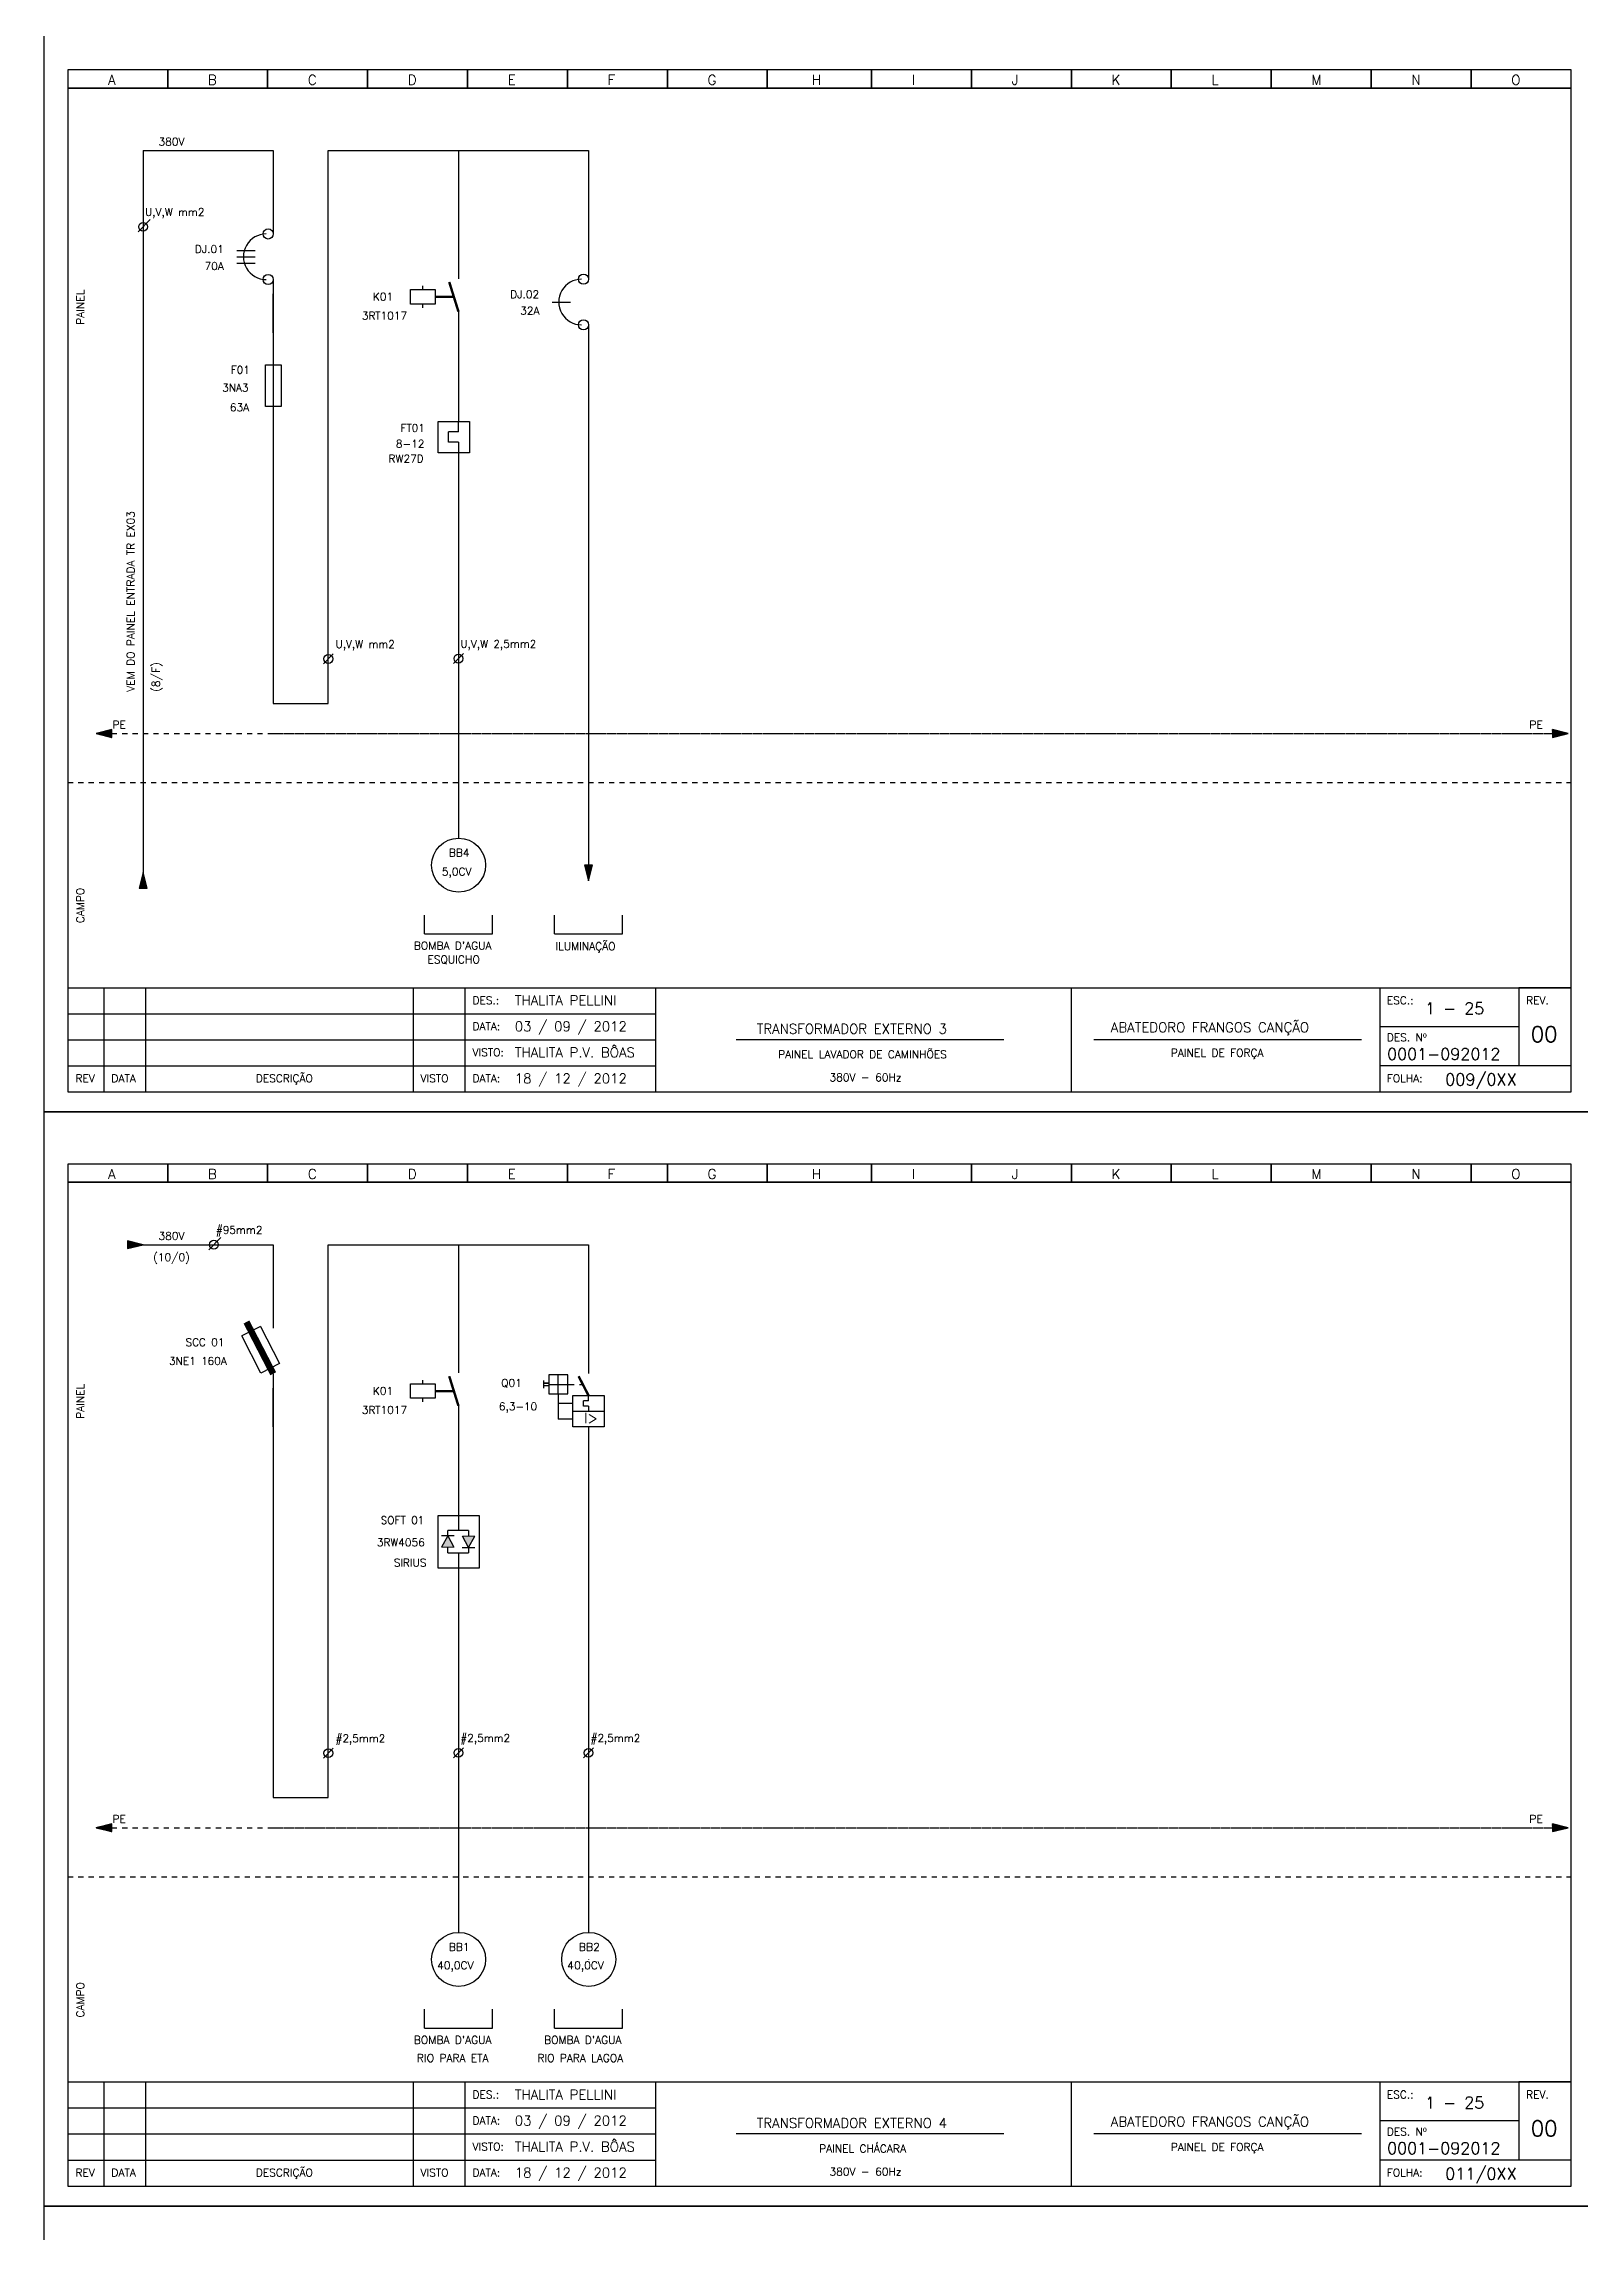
# Model space of a CAD drawing. Header units: millimetres. Extents: x 1974 to 2099, y 1386 to 1555.
# Drawn here: x 1974.11 to 2003.63, y 1428.03 to 1470.08 of the extents above; entities that cross this region are included whole.
import ezdxf

# ---------------------------------------------------------------- set-up
doc = ezdxf.new("R2010")
doc.units = ezdxf.units.MM
for name, pattern in [('DASHDOT2', [0.5, 0.25, -0.125, 0, -0.125]), ('DASHED', [0.75, 0.5, -0.25]), ('HIDDEN2', [0.1875, 0.125, -0.0625])]:
    doc.linetypes.add(name, pattern=pattern)
for name, color, linetype in [('1', 5, 'Continuous'), ('ALIMENTAÇÃO', 6, 'Continuous'), ('CONECTOR_SAK', 2, 'Continuous'), ('DISJUNTOR', 5, 'Continuous'), ('EQUIPAMENTOS', 5, 'Continuous'), ('linhas', 6, 'Continuous'), ('MARGEM', 1, 'Continuous'), ('MOTORES', 5, 'Continuous'), ('PAINEL', 7, 'Continuous'), ('soft', 5, 'Continuous'), ('TERRA', 3, 'DASHED'), ('TEXTO', 4, 'Continuous'), ('TEXTO_2', 5, 'Continuous'), ('TIMBRE', 7, 'Continuous')]:
    doc.layers.add(name, color=color, linetype=linetype)
doc.styles.add('REGUA60', font='romans.shx', dxfattribs={"height": 2})
doc.styles.add('ROMANC', font='romanc.shx', dxfattribs={"height": 0.55})
doc.styles.add('ROMANS', font='romans.shx', dxfattribs={"height": 37})

# ---------------------------------------------------------------- blocks, each defined once
blk = doc.blocks.new('soft')
at = {"layer": 'soft'}
h = blk.add_hatch(color=7, dxfattribs=at)
h.paths.add_polyline_path([(-0.206, -0.385), (-0.323, -0.602), (-0.088, -0.602)])
h.paths.add_polyline_path([(0.194, -0.609), (0.312, -0.391), (0.077, -0.391)])
for p, q in [((0.403, 0), (-0.397, 0)), ((-0.397, 0), (-0.397, -1)), ((0.403, -1), (0.403, 0)), ((-0.206, -0.385), (-0.323, -0.602)), ((-0.206, -0.385), (-0.088, -0.602)), ((0.194, -0.609), (0.077, -0.391)), ((0.194, -0.609), (0.312, -0.391)), ((-0.397, -1), (0.403, -1))]:
    blk.add_line(p, q, dxfattribs=at)
at = {"layer": 'soft', "color": 7}
for p, q in [((0, 0), (0, -0.282)), ((-0.083, -0.385), (-0.323, -0.385)), ((-0.206, -0.385), (-0.206, -0.282)), ((0.194, -0.282), (-0.206, -0.282)), ((0.194, -0.282), (0.194, -0.391)), ((-0.206, -0.711), (-0.206, -0.602)), ((-0.206, -0.711), (0.194, -0.711)), ((0, -0.711), (0, -1)), ((0.072, -0.609), (0.312, -0.609)), ((0.194, -0.609), (0.194, -0.711))]:
    blk.add_line(p, q, dxfattribs=at)
at = {"layer": 'soft', "lineweight": 20}
for p, q in [((0.312, -0.391), (0.077, -0.391)), ((-0.323, -0.602), (-0.088, -0.602))]:
    blk.add_line(p, q, dxfattribs=at)

msp = doc.modelspace()

# ---------------------------------------------------------------- hatches: boundary and pattern name
at = {"layer": 'EQUIPAMENTOS'}
for points in [[(1976.09, 1453.859), (1976.015, 1454.159), (1975.94, 1453.859)], [(1976.09, 1453.859), (1976.015, 1454.159), (1975.94, 1453.859)], [(1984.499, 1454.301), (1984.574, 1454.001), (1984.649, 1454.301)], [(1976.015, 1447.009), (1975.715, 1447.084), (1975.715, 1446.934)]]:
    msp.add_hatch(color=256, dxfattribs=at).paths.add_polyline_path(points)
at = {"layer": 'TERRA'}
h = msp.add_hatch(dxfattribs=at)
h.set_pattern_fill('ANSI31', color=256, scale=0.004, angle=180, style=0)
h.set_pattern_definition([(225, (2032.3663817, 1505.45084864), (0.0003535533906, -0.0003535533906), [])])
h.paths.add_polyline_path([(1975.112, 1456.831), (1975.412, 1456.831), (1975.412, 1456.906)])
h.paths.add_polyline_path([(1975.412, 1456.756), (1975.412, 1456.831), (1975.112, 1456.831)])
h = msp.add_hatch(dxfattribs=at)
h.set_pattern_fill('ANSI31', color=256, scale=0.004, style=0)
h.set_pattern_definition([(45, (1946.1419275, 1408.2112611), (-0.0003535533906, 0.0003535533906), [])])
h.paths.add_polyline_path([(2003.396, 1456.831), (2003.096, 1456.831), (2003.096, 1456.756)])
h.paths.add_polyline_path([(2003.096, 1456.906), (2003.096, 1456.831), (2003.396, 1456.831)])
h = msp.add_hatch(dxfattribs=at)
h.set_pattern_fill('ANSI31', color=256, scale=0.004, angle=180, style=0)
h.set_pattern_definition([(225, (2032.3663817, 1484.42584864), (0.0003535533906, -0.0003535533906), [])])
h.paths.add_polyline_path([(1975.112, 1435.806), (1975.412, 1435.806), (1975.412, 1435.881)])
h.paths.add_polyline_path([(1975.412, 1435.731), (1975.412, 1435.806), (1975.112, 1435.806)])
h = msp.add_hatch(dxfattribs=at)
h.set_pattern_fill('ANSI31', color=256, scale=0.004, style=0)
h.set_pattern_definition([(45, (1946.1419275, 1387.1862611), (-0.0003535533906, 0.0003535533906), [])])
h.paths.add_polyline_path([(2003.396, 1435.806), (2003.096, 1435.806), (2003.096, 1435.731)])
h.paths.add_polyline_path([(2003.096, 1435.881), (2003.096, 1435.806), (2003.396, 1435.806)])

# ---------------------------------------------------------------- linework, layer by layer
for p, q in [((1977.817, 1466.115), (1978.17, 1466.115)), ((1977.817, 1465.992), (1978.17, 1465.992)), ((1977.817, 1465.869), (1978.17, 1465.869)), ((1983.876, 1465.122), (1984.229, 1465.122)), ((1981.42, 1452.98), (1981.42, 1453.344)), ((1982.727, 1452.98), (1982.727, 1453.344)), ((1983.92, 1452.98), (1983.92, 1453.344)), ((1985.227, 1452.98), (1985.227, 1453.344)), ((1981.42, 1452.98), (1982.727, 1452.98)), ((1983.92, 1452.98), (1985.227, 1452.98)), ((2003.452, 1451.947), (2002.452, 1451.947)), ((1981.42, 1431.955), (1981.42, 1432.319)), ((1982.727, 1431.955), (1982.727, 1432.319)), ((1983.92, 1431.955), (1983.92, 1432.319)), ((1985.227, 1431.955), (1985.227, 1432.319)), ((1981.42, 1431.955), (1982.727, 1431.955)), ((1983.92, 1431.955), (1985.227, 1431.955)), ((2003.452, 1430.922), (2002.452, 1430.922))]:
    msp.add_line(p, q)
at = {"layer": '1'}
for p, q in [((1984.174, 1444.508), (1983.81, 1444.508)), ((1983.81, 1444.508), (1983.81, 1444.144)), ((1983.992, 1444.144), (1983.992, 1444.508)), ((1984.174, 1444.144), (1984.174, 1444.508)), ((1983.706, 1444.4), (1983.706, 1444.255)), ((1983.81, 1444.346), (1983.706, 1444.346)), ((1983.706, 1444.346), (1983.81, 1444.346)), ((1983.706, 1444.305), (1983.81, 1444.305)), ((1983.81, 1444.326), (1984.174, 1444.326)), ((1983.81, 1444.144), (1984.174, 1444.144))]:
    msp.add_line(p, q, dxfattribs=at)
at = {"layer": 'ALIMENTAÇÃO', "color": 6}
for p, q in [((1978.515, 1468.034), (1978.515, 1466.43)), ((1982.074, 1468.034), (1982.074, 1465.57)), ((1984.574, 1468.034), (1984.574, 1465.56)), ((1978.515, 1465.554), (1978.515, 1457.411)), ((1982.074, 1464.939), (1982.074, 1462.827)), ((1984.574, 1464.683), (1984.574, 1454.301)), ((1982.074, 1462.264), (1982.074, 1458.27)), ((1982.074, 1458.27), (1982.074, 1454.821)), ((1978.515, 1447.009), (1978.515, 1445.405)), ((1982.074, 1447.009), (1982.074, 1444.545)), ((1984.574, 1447.009), (1984.574, 1444.535)), ((1978.515, 1444.529), (1978.515, 1436.386)), ((1982.074, 1443.914), (1982.074, 1441.802)), ((1984.574, 1443.509), (1984.574, 1433.796)), ((1982.074, 1441.091), (1982.074, 1437.245)), ((1982.074, 1437.245), (1982.074, 1433.796)), ((1984.574, 1433.28), (1984.574, 1433.276))]:
    msp.add_line(p, q, dxfattribs=at)
at = {"layer": 'ALIMENTAÇÃO'}
for p, q in [((1979.574, 1457.411), (1979.574, 1468.034)), ((1978.515, 1457.411), (1979.574, 1457.411)), ((1979.574, 1436.386), (1979.574, 1447.009)), ((1978.515, 1436.386), (1979.574, 1436.386))]:
    msp.add_line(p, q, dxfattribs=at)
at = {"layer": 'CONECTOR_SAK'}
for p, q in [((1976.151, 1466.705), (1975.92, 1466.471)), ((1979.67, 1458.361), (1979.479, 1458.168)), ((1982.17, 1458.367), (1981.979, 1458.174)), ((1977.511, 1447.147), (1977.28, 1446.913)), ((1979.67, 1437.336), (1979.479, 1437.143)), ((1982.17, 1437.342), (1981.979, 1437.149)), ((1984.67, 1437.342), (1984.479, 1437.149))]:
    msp.add_line(p, q, dxfattribs=at)
for centre in [(1976.015, 1466.567), (1979.574, 1458.264), (1982.074, 1458.27), (1977.375, 1447.009), (1979.574, 1437.239), (1982.074, 1437.245), (1984.574, 1437.245)]:
    msp.add_circle(centre, 0.0846, dxfattribs=at)
at = {"layer": 'DISJUNTOR'}
for p, q in [((1982.074, 1462.627), (1981.884, 1462.627)), ((1981.884, 1462.427), (1981.884, 1462.627)), ((1982.074, 1462.627), (1982.074, 1462.827)), ((1982.074, 1462.427), (1981.884, 1462.427)), ((1982.074, 1462.427), (1982.074, 1462.227)), ((1983.992, 1444.144), (1983.992, 1443.657)), ((1984.575, 1444.009), (1984.475, 1444.009)), ((1984.475, 1443.909), (1984.475, 1444.009)), ((1984.575, 1444.009), (1984.575, 1444.109)), ((1984.274, 1443.957), (1983.992, 1443.957)), ((1984.274, 1443.657), (1983.992, 1443.657)), ((1984.275, 1443.809), (1984.875, 1443.809)), ((1984.575, 1443.909), (1984.475, 1443.909)), ((1984.575, 1443.909), (1984.575, 1443.809))]:
    msp.add_line(p, q, dxfattribs=at)
at = {"layer": 'DISJUNTOR', "linetype": 'HIDDEN2'}
msp.add_line((1984.174, 1444.326), (1984.474, 1444.326), dxfattribs=at)
at = {"layer": 'DISJUNTOR'}
for points in [[(1981.684, 1462.827), (1982.284, 1462.827), (1982.284, 1462.227), (1981.684, 1462.227)], [(1984.275, 1444.109), (1984.875, 1444.109), (1984.875, 1443.509), (1984.275, 1443.509)]]:
    msp.add_lwpolyline(points, close=True, dxfattribs=at)
for points, const_width in [([(1978.515, 1444.529), (1978.001, 1445.524)], 0.126), ([(1984.575, 1444.109), (1984.382, 1444.483)], 0.0472)]:
    msp.add_lwpolyline(points, dxfattribs=dict(at, const_width=const_width))
for centre in [(1978.418, 1466.43), (1978.418, 1465.554), (1984.477, 1465.56), (1984.477, 1464.683)]:
    msp.add_circle(centre, 0.097, dxfattribs=at)
for centre in [(1978.38, 1465.992), (1984.44, 1465.122)]:
    msp.add_arc(centre, 0.438, 89.8656, 270.134, dxfattribs=at)
at = {"layer": 'EQUIPAMENTOS'}
for p, q in [((1976.015, 1468.034), (1978.515, 1468.034)), ((1979.574, 1468.034), (1984.574, 1468.034)), ((1981.392, 1465.363), (1981.392, 1465.434)), ((1981.392, 1465.013), (1981.392, 1465.084)), ((1981.63, 1465.233), (1981.982, 1465.233)), ((1981.63, 1465.213), (1981.989, 1465.213)), ((1976.015, 1447.009), (1978.515, 1447.009)), ((1979.574, 1447.009), (1984.574, 1447.009)), ((1978.27, 1445.438), (1977.914, 1445.255)), ((1978.27, 1445.438), (1978.636, 1444.726)), ((1978.28, 1444.543), (1977.914, 1445.255)), ((1978.636, 1444.726), (1978.28, 1444.543)), ((1981.392, 1444.338), (1981.392, 1444.409)), ((1981.392, 1443.988), (1981.392, 1444.059)), ((1981.63, 1444.208), (1981.982, 1444.208)), ((1981.63, 1444.188), (1981.989, 1444.188))]:
    msp.add_line(p, q, dxfattribs=at)
at = {"layer": 'EQUIPAMENTOS', "const_width": 0.0472}
for points in [[(1982.074, 1464.939), (1981.897, 1465.507)], [(1982.074, 1443.914), (1981.897, 1444.482)]]:
    msp.add_lwpolyline(points, dxfattribs=at)
at = {"layer": 'EQUIPAMENTOS'}
for points in [[(1981.154, 1465.084), (1981.154, 1465.363), (1981.63, 1465.363), (1981.63, 1465.084)], [(1978.365, 1463.917), (1978.665, 1463.917), (1978.665, 1463.117), (1978.365, 1463.117)], [(1981.154, 1444.059), (1981.154, 1444.338), (1981.63, 1444.338), (1981.63, 1444.059)]]:
    msp.add_lwpolyline(points, close=True, dxfattribs=at)
for points in [[(1976.09, 1453.859), (1976.015, 1454.159), (1975.94, 1453.859), (1976.09, 1453.859)], [(1984.499, 1454.301), (1984.574, 1454.001), (1984.649, 1454.301), (1984.499, 1454.301)], [(1975.715, 1446.934), (1976.015, 1447.009), (1975.715, 1447.084), (1975.715, 1446.934)]]:
    msp.add_lwpolyline(points, dxfattribs=at)
at = {"layer": 'linhas', "color": 6}
for p, q in [((1978.515, 1464.532), (1978.515, 1465.279)), ((1978.515, 1443.507), (1978.515, 1444.254))]:
    msp.add_line(p, q, dxfattribs=at)
at = {"layer": 'MARGEM', "color": 7}
for points in [[(1974.106, 1449.559), (2003.806, 1449.559), (2003.806, 1470.584), (1974.106, 1470.584)], [(1974.106, 1428.534), (2003.806, 1428.534), (2003.806, 1449.559), (1974.106, 1449.559)], [(1974.106, 1407.509), (2003.806, 1407.509), (2003.806, 1428.534), (1974.106, 1428.534)]]:
    msp.add_lwpolyline(points, close=True, dxfattribs=at)
at = {"layer": 'MOTORES'}
for centre in [(1982.077, 1454.301), (1982.077, 1433.276), (1984.577, 1433.276)]:
    msp.add_circle(centre, 0.519, dxfattribs=at)
at = {"layer": 'PAINEL', "color": 12, "linetype": 'HIDDEN2', "ltscale": 0.005}
for p, q in [((1974.568, 1455.891), (2003.452, 1455.891)), ((1974.568, 1434.866), (2003.452, 1434.866))]:
    msp.add_line(p, q, dxfattribs=at)
at = {"layer": 'soft'}
msp.add_line((1976.015, 1468.034), (1976.015, 1454.159), dxfattribs=at)
at = {"layer": 'TERRA', "linetype": 'DASHDOT2', "ltscale": 0.0025}
for p, q in [((1975.412, 1456.831), (2003.096, 1456.831)), ((1975.412, 1456.831), (2003.096, 1456.831)), ((1978.523, 1456.831), (2003.396, 1456.831)), ((1975.412, 1435.806), (2003.096, 1435.806)), ((1975.412, 1435.806), (2003.096, 1435.806)), ((1978.523, 1435.806), (2003.396, 1435.806))]:
    msp.add_line(p, q, dxfattribs=at)
at = {"layer": 'TERRA'}
for points in [[(1975.412, 1456.906), (1975.112, 1456.831), (1975.412, 1456.756), (1975.412, 1456.906)], [(1975.412, 1456.906), (1975.112, 1456.831), (1975.412, 1456.756), (1975.412, 1456.906)], [(2003.096, 1456.756), (2003.396, 1456.831), (2003.096, 1456.906), (2003.096, 1456.756)], [(2003.096, 1456.756), (2003.396, 1456.831), (2003.096, 1456.906), (2003.096, 1456.756)], [(1975.412, 1435.881), (1975.112, 1435.806), (1975.412, 1435.731), (1975.412, 1435.881)], [(1975.412, 1435.881), (1975.112, 1435.806), (1975.412, 1435.731), (1975.412, 1435.881)], [(2003.096, 1435.731), (2003.396, 1435.806), (2003.096, 1435.881), (2003.096, 1435.731)], [(2003.096, 1435.731), (2003.396, 1435.806), (2003.096, 1435.881), (2003.096, 1435.731)]]:
    msp.add_lwpolyline(points, dxfattribs=at)
at = {"layer": 'TIMBRE', "color": 12}
for p, q in [((2003.452, 1469.584), (1974.568, 1469.584)), ((2003.452, 1448.559), (1974.568, 1448.559))]:
    msp.add_line(p, q, dxfattribs=at)
at = {"layer": 'TIMBRE'}
for p, q in [((1974.568, 1451.947), (2003.452, 1451.947)), ((1975.268, 1449.947), (1975.268, 1451.947)), ((1976.068, 1449.947), (1976.068, 1451.947)), ((1981.206, 1451.947), (1981.206, 1449.947)), ((1982.206, 1449.947), (1982.206, 1451.947)), ((1985.859, 1451.947), (1985.859, 1449.947)), ((1993.849, 1451.947), (1993.849, 1449.947)), ((1999.777, 1451.947), (1999.777, 1449.947)), ((2002.452, 1451.947), (2002.452, 1450.447)), ((1974.568, 1451.447), (1985.859, 1451.447)), ((2002.452, 1451.197), (1999.777, 1451.197)), ((1974.568, 1450.947), (1985.859, 1450.947)), ((1992.553, 1450.947), (1987.409, 1450.947)), ((1999.424, 1450.947), (1994.28, 1450.947)), ((1974.568, 1450.447), (1985.859, 1450.447)), ((2003.452, 1450.447), (1999.777, 1450.447)), ((1974.568, 1430.922), (2003.452, 1430.922)), ((1975.268, 1428.922), (1975.268, 1430.922)), ((1976.068, 1428.922), (1976.068, 1430.922)), ((1981.206, 1430.922), (1981.206, 1428.922)), ((1982.206, 1428.922), (1982.206, 1430.922)), ((1985.859, 1430.922), (1985.859, 1428.922)), ((1993.849, 1430.922), (1993.849, 1428.922)), ((1999.777, 1430.922), (1999.777, 1428.922)), ((2002.452, 1430.922), (2002.452, 1429.422)), ((1974.568, 1430.422), (1985.859, 1430.422)), ((2002.452, 1430.172), (1999.777, 1430.172)), ((1974.568, 1429.922), (1985.859, 1429.922)), ((1992.553, 1429.922), (1987.409, 1429.922)), ((1999.424, 1429.922), (1994.28, 1429.922)), ((1974.568, 1429.422), (1985.859, 1429.422)), ((2003.452, 1429.422), (1999.777, 1429.422))]:
    msp.add_line(p, q, dxfattribs=at)
at = {"layer": 'TIMBRE', "color": 12}
for points in [[(1974.568, 1469.234), (1976.488, 1469.234), (1976.488, 1469.584), (1974.568, 1469.584)], [(1974.568, 1449.947), (2003.452, 1449.947), (2003.452, 1469.234), (1974.568, 1469.234)], [(1976.488, 1469.234), (1978.408, 1469.234), (1978.408, 1469.584), (1976.488, 1469.584)], [(1978.408, 1469.234), (1980.328, 1469.234), (1980.328, 1469.584), (1978.408, 1469.584)], [(1980.328, 1469.234), (1982.248, 1469.234), (1982.248, 1469.584), (1980.328, 1469.584)], [(1982.248, 1469.234), (1984.168, 1469.234), (1984.168, 1469.584), (1982.248, 1469.584)], [(1984.168, 1469.234), (1986.088, 1469.234), (1986.088, 1469.584), (1984.168, 1469.584)], [(1986.088, 1469.234), (1988.008, 1469.234), (1988.008, 1469.584), (1986.088, 1469.584)], [(1988.008, 1469.234), (1990.012, 1469.234), (1990.012, 1469.584), (1988.008, 1469.584)], [(1990.012, 1469.234), (1991.932, 1469.234), (1991.932, 1469.584), (1990.012, 1469.584)], [(1991.932, 1469.234), (1993.852, 1469.234), (1993.852, 1469.584), (1991.932, 1469.584)], [(1993.852, 1469.234), (1995.772, 1469.234), (1995.772, 1469.584), (1993.852, 1469.584)], [(1995.772, 1469.234), (1997.692, 1469.234), (1997.692, 1469.584), (1995.772, 1469.584)], [(1997.692, 1469.234), (1999.612, 1469.234), (1999.612, 1469.584), (1997.692, 1469.584)], [(1999.612, 1469.234), (2001.532, 1469.234), (2001.532, 1469.584), (1999.612, 1469.584)], [(2001.532, 1469.234), (2003.452, 1469.234), (2003.452, 1469.584), (2001.532, 1469.584)], [(1974.568, 1448.209), (1976.488, 1448.209), (1976.488, 1448.559), (1974.568, 1448.559)], [(1974.568, 1428.922), (2003.452, 1428.922), (2003.452, 1448.209), (1974.568, 1448.209)], [(1976.488, 1448.209), (1978.408, 1448.209), (1978.408, 1448.559), (1976.488, 1448.559)], [(1978.408, 1448.209), (1980.328, 1448.209), (1980.328, 1448.559), (1978.408, 1448.559)], [(1980.328, 1448.209), (1982.248, 1448.209), (1982.248, 1448.559), (1980.328, 1448.559)], [(1982.248, 1448.209), (1984.168, 1448.209), (1984.168, 1448.559), (1982.248, 1448.559)], [(1984.168, 1448.209), (1986.088, 1448.209), (1986.088, 1448.559), (1984.168, 1448.559)], [(1986.088, 1448.209), (1988.008, 1448.209), (1988.008, 1448.559), (1986.088, 1448.559)], [(1988.008, 1448.209), (1990.012, 1448.209), (1990.012, 1448.559), (1988.008, 1448.559)], [(1990.012, 1448.209), (1991.932, 1448.209), (1991.932, 1448.559), (1990.012, 1448.559)], [(1991.932, 1448.209), (1993.852, 1448.209), (1993.852, 1448.559), (1991.932, 1448.559)], [(1993.852, 1448.209), (1995.772, 1448.209), (1995.772, 1448.559), (1993.852, 1448.559)], [(1995.772, 1448.209), (1997.692, 1448.209), (1997.692, 1448.559), (1995.772, 1448.559)], [(1997.692, 1448.209), (1999.612, 1448.209), (1999.612, 1448.559), (1997.692, 1448.559)], [(1999.612, 1448.209), (2001.532, 1448.209), (2001.532, 1448.559), (1999.612, 1448.559)], [(2001.532, 1448.209), (2003.452, 1448.209), (2003.452, 1448.559), (2001.532, 1448.559)]]:
    msp.add_lwpolyline(points, close=True, dxfattribs=at)

# ---------------------------------------------------------------- block references
at = {"layer": 'soft'}
msp.add_blockref('soft', (1982.074, 1441.802), dxfattribs=at)

# ---------------------------------------------------------------- texts
at = {"style": 'ROMANS'}
for s, p in [('ESC.:', (1999.913, 1451.63)), ('REV.', (2002.589, 1451.63)), ('PAINEL LAVADOR DE CAMINHÕES', (1988.218, 1450.592)), ('PAINEL DE FORÇA', (1995.764, 1450.621)), ('DES. Nº', (1999.913, 1450.917)), ('380V - 60Hz', (1989.204, 1450.148)), ('FOLHA:', (1999.913, 1450.13)), ('ESC.:', (1999.913, 1430.605)), ('REV.', (2002.589, 1430.605)), ('PAINEL CHÁCARA', (1989.003, 1429.567)), ('PAINEL DE FORÇA', (1995.764, 1429.596)), ('DES. Nº', (1999.913, 1429.892)), ('380V - 60Hz', (1989.204, 1429.123)), ('FOLHA:', (1999.913, 1429.105))]:
    msp.add_text(s, height=0.15, dxfattribs=at).set_placement(p)
at = {"layer": 'TEXTO'}
for s, height, style, p in [('A', 0.188, 'ROMANS', (1975.341, 1469.297)), ('B', 0.188, 'ROMANS', (1977.261, 1469.297)), ('C', 0.188, 'ROMANS', (1979.181, 1469.297)), ('D', 0.188, 'ROMANS', (1981.101, 1469.297)), ('E', 0.188, 'ROMANS', (1983.021, 1469.297)), ('F', 0.188, 'ROMANS', (1984.941, 1469.297)), ('G', 0.188, 'ROMANS', (1986.861, 1469.297)), ('H', 0.188, 'ROMANS', (1988.865, 1469.297)), ('I', 0.188, 'ROMANS', (1990.785, 1469.297)), ('J', 0.188, 'ROMANS', (1992.705, 1469.297)), ('K', 0.188, 'ROMANS', (1994.625, 1469.297)), ('L', 0.188, 'ROMANS', (1996.545, 1469.297)), ('M', 0.188, 'ROMANS', (1998.465, 1469.297)), ('N', 0.188, 'ROMANS', (2000.385, 1469.297)), ('O', 0.188, 'ROMANS', (2002.305, 1469.297)), ('380V', 0.15, 'ROMANS', (1976.31, 1468.128)), ('U,V,W mm2', 0.148, 'ROMANS', (1976.052, 1466.777)), ('DJ.01', 0.148, 'ROMANS', (1977.011, 1466.065)), ('70A', 0.148, 'ROMANS', (1977.198, 1465.738)), ('K01', 0.148, 'ROMANS', (1980.432, 1465.151)), ('DJ.02', 0.148, 'ROMANS', (1983.07, 1465.195)), ('32A', 0.148, 'ROMANS', (1983.262, 1464.881)), ('3RT1017', 0.148, 'ROMANS', (1980.217, 1464.786)), ('F01', 0.148, 'ROMANS', (1977.699, 1463.745)), ('3NA3', 0.148, 'ROMANS', (1977.534, 1463.403)), ('63A', 0.148, 'ROMANS', (1977.683, 1463.023)), ('FT01', 0.148, 'ROMANS', (1980.96, 1462.63)), ('RW27D', 0.148, 'ROMANS', (1980.733, 1462.041)), ('8-12', 0.148, 'ROMANS', (1980.874, 1462.324)), ('U,V,W mm2', 0.148, 'ROMANS', (1979.711, 1458.474)), ('U,V,W 2,5mm2', 0.148, 'ROMANS', (1982.111, 1458.48)), ('PE', 0.15, 'ROMANS', (1975.424, 1456.925)), ('PE', 0.15, 'ROMANS', (2002.651, 1456.925)), ('BB4', 0.15, 'REGUA60', (1981.891, 1454.465)), ('5,0CV', 0.15, 'REGUA60', (1981.753, 1454.103)), ("BOMBA D'AGUA", 0.15, 'REGUA60', (1981.219, 1452.68)), ('ILUMINAÇÃO', 0.15, 'REGUA60', (1983.938, 1452.669)), ('ESQUICHO', 0.15, 'REGUA60', (1981.48, 1452.414)), ('THALITA PELLINI', 0.1875, 'ROMANS', (1983.157, 1451.61)), ('03 / 09 / 2012', 0.1875, 'ROMANS', (1983.157, 1451.11)), ('THALITA P.V. BÔAS', 0.1875, 'ROMANS', (1983.157, 1450.61)), ('18 / 12 / 2012', 0.1875, 'ROMANS', (1983.157, 1450.11)), ('A', 0.188, 'ROMANS', (1975.341, 1448.272)), ('B', 0.188, 'ROMANS', (1977.261, 1448.272)), ('C', 0.188, 'ROMANS', (1979.181, 1448.272)), ('D', 0.188, 'ROMANS', (1981.101, 1448.272)), ('E', 0.188, 'ROMANS', (1983.021, 1448.272)), ('F', 0.188, 'ROMANS', (1984.941, 1448.272)), ('G', 0.188, 'ROMANS', (1986.861, 1448.272)), ('H', 0.188, 'ROMANS', (1988.865, 1448.272)), ('I', 0.188, 'ROMANS', (1990.785, 1448.272)), ('J', 0.188, 'ROMANS', (1992.705, 1448.272)), ('K', 0.188, 'ROMANS', (1994.625, 1448.272)), ('L', 0.188, 'ROMANS', (1996.545, 1448.272)), ('M', 0.188, 'ROMANS', (1998.465, 1448.272)), ('N', 0.188, 'ROMANS', (2000.385, 1448.272)), ('O', 0.188, 'ROMANS', (2002.305, 1448.272)), ('#95mm2', 0.148, 'ROMANS', (1977.412, 1447.219)), ('380V', 0.15, 'ROMANS', (1976.31, 1447.103)), ('(10/0)', 0.15, 'ROMANS', (1976.205, 1446.693)), ('3NE1 160A', 0.148, 'ROMANS', (1976.513, 1444.702)), ('SCC 01', 0.148, 'ROMANS', (1976.829, 1445.061)), ('Q01', 0.148, 'ROMANS', (1982.898, 1444.279)), ('K01', 0.148, 'ROMANS', (1980.432, 1444.126)), ('3RT1017', 0.148, 'ROMANS', (1980.217, 1443.761)), ('6,3-10', 0.148, 'ROMANS', (1982.852, 1443.827)), ('SOFT 01', 0.148, 'ROMANS', (1980.58, 1441.642)), ('3RW4056', 0.148, 'ROMANS', (1980.506, 1441.215)), ('SIRIUS', 0.148, 'ROMANS', (1980.831, 1440.826)), ('#2,5mm2', 0.148, 'ROMANS', (1979.711, 1437.449)), ('#2,5mm2', 0.148, 'ROMANS', (1982.111, 1437.455)), ('#2,5mm2', 0.148, 'ROMANS', (1984.611, 1437.455)), ('PE', 0.15, 'ROMANS', (1975.424, 1435.9)), ('PE', 0.15, 'ROMANS', (2002.651, 1435.9)), ('BB1', 0.15, 'REGUA60', (1981.891, 1433.44)), ('BB2', 0.15, 'REGUA60', (1984.39, 1433.44)), ('40,0CV', 0.15, 'REGUA60', (1981.666, 1433.086)), ('40,0CV', 0.15, 'REGUA60', (1984.166, 1433.086)), ("BOMBA D'AGUA", 0.15, 'REGUA60', (1981.219, 1431.655)), ("BOMBA D'AGUA", 0.15, 'REGUA60', (1983.719, 1431.655)), ('RIO PARA ETA', 0.15, 'REGUA60', (1981.277, 1431.305)), ('RIO PARA LAGOA', 0.15, 'REGUA60', (1983.59, 1431.305)), ('THALITA PELLINI', 0.1875, 'ROMANS', (1983.157, 1430.585)), ('03 / 09 / 2012', 0.1875, 'ROMANS', (1983.157, 1430.085)), ('THALITA P.V. BÔAS', 0.1875, 'ROMANS', (1983.157, 1429.585)), ('18 / 12 / 2012', 0.1875, 'ROMANS', (1983.157, 1429.085))]:
    msp.add_text(s, height=height, dxfattribs=dict(at, style=style)).set_placement(p)
at = {"layer": 'TEXTO', "style": 'REGUA60'}
for s, p in [('PAINEL', (1974.882, 1464.685)), ('VEM DO PAINEL ENTRADA TR EX03', (1975.85, 1457.634)), ('(8/F)', (1976.335, 1457.634)), ('CAMPO', (1974.882, 1453.184)), ('PAINEL', (1974.882, 1443.66)), ('CAMPO', (1974.882, 1432.159))]:
    msp.add_text(s, height=0.15, rotation=90, dxfattribs=at).set_placement(p)
at = {"layer": 'TEXTO', "color": 150, "style": 'ROMANS'}
for s, height, p in [('DES.:', 0.15, (1982.342, 1451.63)), ('1 - 25', 0.225, (2000.647, 1451.437)), ('DATA:', 0.15, (1982.342, 1451.13)), ('00', 0.3, (2002.68, 1450.903)), ('VISTO:', 0.15, (1982.342, 1450.63)), ('0001-092012', 0.225, (1999.917, 1450.561)), ('DESCRIÇÃO', 0.15, (1978.18, 1450.13)), ('009/0XX', 0.225, (2001.036, 1450.071)), ('REV', 0.15, (1974.716, 1450.13)), ('DATA', 0.15, (1975.404, 1450.13)), ('VISTO', 0.15, (1981.342, 1450.13)), ('DATA:', 0.15, (1982.342, 1450.13)), ('DES.:', 0.15, (1982.342, 1430.605)), ('1 - 25', 0.225, (2000.647, 1430.412)), ('DATA:', 0.15, (1982.342, 1430.105)), ('00', 0.3, (2002.68, 1429.878)), ('VISTO:', 0.15, (1982.342, 1429.605)), ('0001-092012', 0.225, (1999.917, 1429.536)), ('DESCRIÇÃO', 0.15, (1978.18, 1429.105)), ('011/0XX', 0.225, (2001.036, 1429.046)), ('REV', 0.15, (1974.716, 1429.105)), ('DATA', 0.15, (1975.404, 1429.105)), ('VISTO', 0.15, (1981.342, 1429.105)), ('DATA:', 0.15, (1982.342, 1429.105))]:
    msp.add_text(s, height=height, dxfattribs=at).set_placement(p)
at = {"layer": 'TEXTO_2'}
for s, height, style, p in [('TRANSFORMADOR EXTERNO 3', 0.1875, 'ROMANC', (1987.805, 1451.063)), ('ABATEDORO FRANGOS CANÇÃO', 0.1875, 'ROMANC', (1994.61, 1451.091)), ('I>', 0.1927, 'REGUA60', (1984.49, 1443.583)), ('TRANSFORMADOR EXTERNO 4', 0.1875, 'ROMANC', (1987.805, 1430.038)), ('ABATEDORO FRANGOS CANÇÃO', 0.1875, 'ROMANC', (1994.61, 1430.066))]:
    msp.add_text(s, height=height, dxfattribs=dict(at, style=style)).set_placement(p)

doc.saveas('drawing.dxf')
